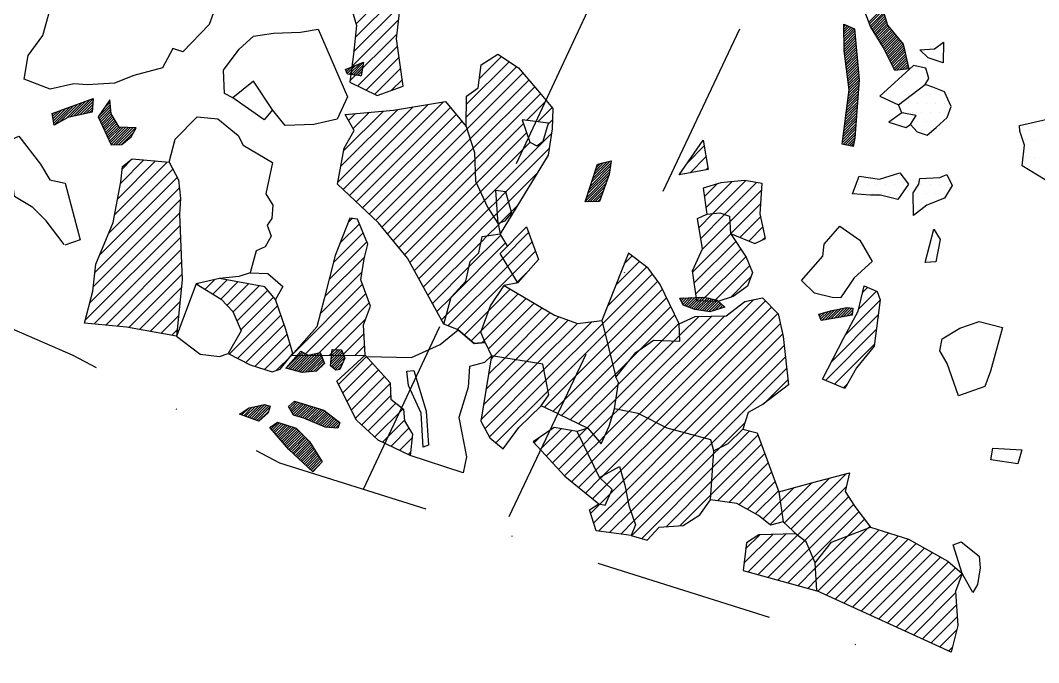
# Model space of a CAD drawing. Header units: metres. Extents: x -902 to -495, y -1464 to -941.
# Drawn here: x -794.2 to -652.5, y -1409.1 to -1319.7 of the extents above; entities that cross this region are included whole.
import ezdxf

# ---------------------------------------------------------------- set-up
doc = ezdxf.new("R2010")
doc.units = ezdxf.units.M
doc.header["$LTSCALE"] = 25
doc.header["$MEASUREMENT"] = 0
doc.linetypes.add('STRICHPUNKTX2', pattern=[2, 1, -0.5, 0, -0.5])
doc.layers.get('0').update_dxf_attribs({"linetype": 'CONTINUOUS'})
for name, color, linetype in [('FEUER', 1, 'CONTINUOUS'), ('GRABUNGSGRENZE', 3, 'STRICHPUNKTX2'), ('KNOCHEN', 2, 'CONTINUOUS'), ('KNOCHENSCHRAFF', 2, 'CONTINUOUS'), ('STEINE', 4, 'CONTINUOUS'), ('STEINESCHRAFF', 4, 'CONTINUOUS')]:
    doc.layers.add(name, color=color, linetype=linetype)

# ---------------------------------------------------------------- blocks, each defined once
blk = doc.blocks.new('*X3')
at = {"color": 0}
for p, q in [((-748.7, -1327.11), (-747.57, -1325.98)), ((-748.47, -1327.23), (-746.97, -1325.74)), ((-748.15, -1327.27), (-746.43, -1325.55)), ((-747.84, -1327.31), (-746.51, -1325.98)), ((-748.92, -1326.63), (-748.77, -1326.47)), ((-748.81, -1326.87), (-748.17, -1326.23)), ((-747.52, -1327.35), (-746.58, -1326.41)), ((-747.21, -1327.39), (-746.66, -1326.84)), ((-746.9, -1327.43), (-746.74, -1327.27)), ((-789.43, -1334.26), (-786.75, -1331.58)), ((-788.63, -1333.8), (-786.2, -1331.38)), ((-787.82, -1333.35), (-785.64, -1331.18)), ((-787.26, -1333.14), (-785.09, -1330.97)), ((-786.81, -1333.05), (-784.53, -1330.77)), ((-786.35, -1332.95), (-784.04, -1330.63)), ((-785.9, -1332.85), (-784.07, -1331.02)), ((-785.45, -1332.75), (-784.1, -1331.4)), ((-783.36, -1333.13), (-781.67, -1331.45)), ((-782.6, -1332.02), (-781.71, -1331.13)), ((-781.84, -1330.91), (-781.75, -1330.81)), ((-789.74, -1332.8), (-789.53, -1332.59)), ((-789.69, -1333.1), (-788.97, -1332.38)), ((-789.64, -1333.41), (-788.42, -1332.18)), ((-789.59, -1333.71), (-787.86, -1331.98)), ((-789.54, -1334.01), (-787.31, -1331.78)), ((-785, -1332.65), (-784.12, -1331.78)), ((-784.55, -1332.55), (-784.15, -1332.16)), ((-783.24, -1333.37), (-781.64, -1331.77)), ((-783.13, -1333.61), (-781.6, -1332.08)), ((-783.02, -1333.86), (-781.57, -1332.4)), ((-782.91, -1334.1), (-781.53, -1332.72)), ((-782.8, -1334.34), (-781.4, -1332.94)), ((-782.68, -1334.58), (-781.27, -1333.16)), ((-782.57, -1334.82), (-781.14, -1333.39)), ((-782.46, -1335.06), (-781.01, -1333.61)), ((-782.35, -1335.3), (-780.88, -1333.84)), ((-782.23, -1335.55), (-780.75, -1334.06)), ((-782.12, -1335.79), (-780.62, -1334.28)), ((-782.01, -1336.03), (-780.49, -1334.51)), ((-781.9, -1336.27), (-780.21, -1334.59)), ((-781.79, -1336.51), (-779.87, -1334.6)), ((-781.67, -1336.75), (-779.53, -1334.61)), ((-781.56, -1336.99), (-779.19, -1334.62)), ((-781.24, -1337.02), (-778.85, -1334.63)), ((-780.88, -1337.02), (-778.51, -1334.65)), ((-780.52, -1337.02), (-778.16, -1334.66)), ((-780.17, -1337.02), (-778.36, -1335.21))]:
    blk.add_line(p, q, dxfattribs=at)
blk = doc.blocks.new('*X4')
at = {"color": 0}
for p, q in [((-750.95, -1367.19), (-749.46, -1365.7)), ((-750.91, -1366.8), (-749.68, -1365.57)), ((-750.87, -1366.41), (-750.03, -1365.56)), ((-750.83, -1366.01), (-750.37, -1365.55)), ((-750.79, -1365.62), (-750.71, -1365.54)), ((-757.21, -1368.15), (-754.95, -1365.89)), ((-756.93, -1368.22), (-754.72, -1366.01)), ((-756.64, -1368.29), (-754.49, -1366.13)), ((-756.36, -1368.36), (-754.26, -1366.26)), ((-756.08, -1368.44), (-753.93, -1366.28)), ((-755.8, -1368.51), (-753.48, -1366.18)), ((-755.52, -1368.58), (-753.02, -1366.08)), ((-755.24, -1368.65), (-752.57, -1365.98)), ((-754.95, -1368.72), (-752.38, -1366.15)), ((-754.57, -1368.69), (-752.29, -1366.41)), ((-754.18, -1368.66), (-752.19, -1366.66)), ((-753.79, -1368.62), (-752.09, -1366.92)), ((-750.99, -1367.59), (-749.36, -1365.96)), ((-750.94, -1367.89), (-749.26, -1366.21)), ((-750.75, -1368.05), (-749.16, -1366.46)), ((-750.56, -1368.21), (-749.06, -1366.71)), ((-753.41, -1368.59), (-752, -1367.18)), ((-753.02, -1368.56), (-751.9, -1367.44)), ((-750.37, -1368.38), (-749.29, -1367.3)), ((-750.01, -1368.38), (-749.57, -1367.93)), ((-756.74, -1373.69), (-755.86, -1372.81)), ((-763.36, -1374.65), (-762.4, -1373.69)), ((-763.1, -1374.75), (-761.92, -1373.56)), ((-762.84, -1374.84), (-761.46, -1373.46)), ((-762.59, -1374.94), (-761.01, -1373.36)), ((-762.33, -1375.04), (-760.55, -1373.26)), ((-762.07, -1375.13), (-760.15, -1373.21)), ((-761.81, -1375.23), (-759.88, -1373.29)), ((-761.56, -1375.33), (-759.6, -1373.37)), ((-761.3, -1375.42), (-759.45, -1373.57)), ((-761.04, -1375.52), (-759.62, -1374.1)), ((-756.61, -1373.92), (-755.59, -1372.89)), ((-756.49, -1374.15), (-755.31, -1372.97)), ((-756.36, -1374.37), (-755.04, -1373.05)), ((-756.24, -1374.6), (-754.77, -1373.14)), ((-756.01, -1374.73), (-754.5, -1373.22)), ((-755.74, -1374.81), (-754.23, -1373.3)), ((-755.47, -1374.9), (-753.96, -1373.38)), ((-755.2, -1374.98), (-753.69, -1373.47)), ((-754.93, -1375.06), (-753.42, -1373.55)), ((-754.66, -1375.15), (-753.14, -1373.63)), ((-754.41, -1375.25), (-752.87, -1373.71)), ((-754.16, -1375.36), (-752.6, -1373.8)), ((-753.91, -1375.46), (-752.33, -1373.88)), ((-753.67, -1375.57), (-752.06, -1373.96)), ((-753.42, -1375.67), (-751.84, -1374.09)), ((-763.61, -1374.55), (-763.45, -1374.39)), ((-753.17, -1375.78), (-751.64, -1374.25)), ((-752.92, -1375.88), (-751.44, -1374.4)), ((-752.67, -1375.99), (-751.24, -1374.55)), ((-752.42, -1376.09), (-751.04, -1374.7)), ((-752.17, -1376.2), (-750.83, -1374.86)), ((-751.93, -1376.3), (-750.63, -1375.01)), ((-751.65, -1376.38), (-750.43, -1375.16)), ((-751.32, -1376.41), (-750.23, -1375.31)), ((-751, -1376.43), (-750.03, -1375.47)), ((-750.67, -1376.46), (-749.83, -1375.62)), ((-759.46, -1376.41), (-759.32, -1376.27)), ((-759.29, -1376.6), (-758.37, -1375.68)), ((-759.13, -1376.79), (-758.11, -1375.76)), ((-758.96, -1376.97), (-757.84, -1375.85)), ((-758.8, -1377.16), (-757.57, -1375.94)), ((-758.63, -1377.35), (-757.31, -1376.02)), ((-758.47, -1377.54), (-757.04, -1376.11)), ((-758.31, -1377.73), (-756.77, -1376.2)), ((-758.14, -1377.92), (-756.5, -1376.28)), ((-757.98, -1378.11), (-756.24, -1376.37)), ((-757.81, -1378.3), (-755.97, -1376.46)), ((-757.65, -1378.49), (-755.74, -1376.58)), ((-757.49, -1378.68), (-755.57, -1376.76)), ((-757.32, -1378.87), (-755.39, -1376.93)), ((-750.34, -1376.48), (-749.84, -1375.98)), ((-757.16, -1379.06), (-755.21, -1377.11)), ((-757, -1379.25), (-755.03, -1377.28)), ((-756.83, -1379.44), (-754.85, -1377.46)), ((-756.65, -1379.61), (-754.67, -1377.64)), ((-756.47, -1379.78), (-754.5, -1377.81)), ((-756.29, -1379.96), (-754.32, -1377.99)), ((-756.11, -1380.13), (-754.14, -1378.16)), ((-755.92, -1380.3), (-753.96, -1378.34)), ((-755.74, -1380.47), (-753.82, -1378.55)), ((-755.56, -1380.64), (-753.68, -1378.77)), ((-755.38, -1380.81), (-753.55, -1378.98)), ((-755.19, -1380.98), (-753.41, -1379.2)), ((-755.01, -1381.15), (-753.28, -1379.42)), ((-754.83, -1381.33), (-753.14, -1379.64)), ((-754.65, -1381.5), (-753.01, -1379.86)), ((-754.46, -1381.67), (-752.87, -1380.08)), ((-754.28, -1381.84), (-752.74, -1380.3)), ((-754.1, -1382.01), (-752.6, -1380.51)), ((-753.92, -1382.18), (-752.47, -1380.73)), ((-753.73, -1382.35), (-752.33, -1380.95)), ((-753.55, -1382.52), (-752.2, -1381.17))]:
    blk.add_line(p, q, dxfattribs=at)
blk = doc.blocks.new('*X5')
at = {"color": 0}
for p, q in [((-781.05, -1346.73), (-773.74, -1339.43)), ((-780.63, -1344.55), (-775.36, -1339.28)), ((-780.22, -1342.37), (-776.98, -1339.13)), ((-779.98, -1340.36), (-778.61, -1338.99)), ((-783.17, -1352.39), (-772.35, -1341.57)), ((-781.88, -1349.34), (-772.97, -1340.43)), ((-783.81, -1354.8), (-772.04, -1343.03)), ((-784.01, -1356.77), (-771.89, -1344.65)), ((-784.51, -1359.03), (-772.01, -1346.53)), ((-785.15, -1361.44), (-771.96, -1348.26)), ((-783.92, -1361.98), (-771.9, -1349.96)), ((-782.31, -1362.14), (-771.84, -1351.67)), ((-780.7, -1362.29), (-771.78, -1353.38)), ((-779.11, -1362.47), (-771.72, -1355.08)), ((-768.48, -1357.15), (-767.14, -1355.81)), ((-777.61, -1362.74), (-771.79, -1356.93)), ((-769.57, -1356.47), (-769.43, -1356.33)), ((-767.39, -1357.83), (-765.41, -1355.85)), ((-766.3, -1358.51), (-763.92, -1356.12)), ((-765.44, -1359.41), (-762.43, -1356.4)), ((-764.61, -1360.35), (-760.94, -1356.68)), ((-764.06, -1361.57), (-759.77, -1357.27)), ((-763.52, -1362.79), (-758.96, -1358.23)), ((-776.12, -1363.01), (-771.98, -1358.88)), ((-765.13, -1366.17), (-758.38, -1359.42)), ((-774.62, -1363.29), (-772.17, -1360.84)), ((-763.96, -1366.77), (-757.93, -1360.74)), ((-773.12, -1363.56), (-772.36, -1362.79)), ((-762.79, -1367.36), (-757.49, -1362.06)), ((-761.53, -1367.88), (-757.06, -1363.4)), ((-760.2, -1368.31), (-756.66, -1364.77)), ((-758.6, -1368.48), (-756.47, -1366.35))]:
    blk.add_line(p, q, dxfattribs=at)
blk = doc.blocks.new('*X6')
at = {"color": 0}
for p, q in [((-749.91, -1370.4), (-746.02, -1366.51)), ((-749.32, -1371.57), (-745.19, -1367.44)), ((-748.72, -1372.75), (-744.35, -1368.37)), ((-748.13, -1373.92), (-743.52, -1369.31)), ((-747.54, -1375.09), (-742.71, -1370.27)), ((-746.69, -1376.02), (-742.66, -1371.98)), ((-745.77, -1376.86), (-741.92, -1373.01)), ((-744.85, -1377.71), (-740.93, -1373.79)), ((-743.79, -1378.42), (-740.75, -1375.38)), ((-742.6, -1379), (-740.11, -1376.51)), ((-741.41, -1379.58), (-739.66, -1377.83)), ((-740.22, -1380.15), (-739.89, -1379.82))]:
    blk.add_line(p, q, dxfattribs=at)
blk = doc.blocks.new('*X14')
at = {"color": 0}
for p, q in [((-676.12, -1319.94), (-674.22, -1318.04)), ((-676.02, -1320.2), (-674.14, -1318.31)), ((-675.92, -1320.45), (-674.06, -1318.59)), ((-675.8, -1320.68), (-673.98, -1318.86)), ((-679.62, -1320.26), (-679.6, -1320.24)), ((-679.62, -1320.61), (-679.35, -1320.35)), ((-675.67, -1320.91), (-673.9, -1319.14)), ((-675.54, -1321.13), (-673.82, -1319.41)), ((-675.41, -1321.35), (-673.74, -1319.68)), ((-675.27, -1321.57), (-673.66, -1319.96)), ((-675.14, -1321.79), (-673.58, -1320.23)), ((-679.61, -1320.96), (-679.11, -1320.46)), ((-679.61, -1321.31), (-678.87, -1320.57)), ((-679.6, -1321.65), (-678.62, -1320.68)), ((-679.6, -1322), (-678.38, -1320.79)), ((-679.59, -1322.35), (-678.14, -1320.9)), ((-679.59, -1322.7), (-678.11, -1321.22)), ((-679.58, -1323.05), (-678.08, -1321.55)), ((-675.01, -1322.01), (-673.47, -1320.47)), ((-674.88, -1322.24), (-673.31, -1320.66)), ((-674.75, -1322.46), (-673.14, -1320.85)), ((-674.62, -1322.68), (-672.98, -1321.05)), ((-674.48, -1322.9), (-672.82, -1321.24)), ((-674.35, -1323.12), (-672.66, -1321.43)), ((-674.22, -1323.34), (-672.5, -1321.62)), ((-674.09, -1323.57), (-672.34, -1321.81)), ((-679.58, -1323.4), (-678.05, -1321.87)), ((-679.58, -1323.75), (-678.02, -1322.19)), ((-679.56, -1324.08), (-677.99, -1322.52)), ((-679.52, -1324.4), (-677.96, -1322.84)), ((-679.47, -1324.71), (-677.93, -1323.16)), ((-673.98, -1323.81), (-672.18, -1322.01)), ((-673.86, -1324.04), (-672.01, -1322.2)), ((-673.74, -1324.28), (-671.85, -1322.39)), ((-673.62, -1324.51), (-671.69, -1322.58)), ((-673.5, -1324.75), (-671.53, -1322.77)), ((-673.38, -1324.98), (-671.37, -1322.97)), ((-679.43, -1325.02), (-677.9, -1323.49)), ((-679.39, -1325.33), (-677.87, -1323.81)), ((-679.35, -1325.65), (-677.84, -1324.13)), ((-679.31, -1325.96), (-677.81, -1324.46)), ((-673.26, -1325.21), (-671.29, -1323.24)), ((-673.14, -1325.45), (-671.23, -1323.53)), ((-673.02, -1325.68), (-671.16, -1323.82)), ((-672.91, -1325.92), (-671.1, -1324.11)), ((-672.79, -1326.15), (-671.03, -1324.4)), ((-679.27, -1326.27), (-677.78, -1324.78)), ((-679.23, -1326.59), (-677.75, -1325.11)), ((-679.19, -1326.9), (-677.72, -1325.43)), ((-679.15, -1327.21), (-677.69, -1325.75)), ((-672.67, -1326.39), (-670.97, -1324.69)), ((-672.55, -1326.62), (-670.91, -1324.98)), ((-672.22, -1326.64), (-670.84, -1325.27)), ((-671.82, -1326.6), (-670.78, -1325.56)), ((-671.43, -1326.56), (-670.72, -1325.85)), ((-679.11, -1327.52), (-677.66, -1326.08)), ((-679.07, -1327.84), (-677.63, -1326.4)), ((-679.02, -1328.15), (-677.6, -1326.72)), ((-678.98, -1328.46), (-677.57, -1327.05)), ((-678.94, -1328.77), (-677.54, -1327.37)), ((-671.03, -1326.52), (-670.65, -1326.14)), ((-670.64, -1326.48), (-670.59, -1326.43)), ((-678.97, -1330.22), (-677.54, -1328.79)), ((-678.92, -1329.81), (-677.51, -1328.4)), ((-678.9, -1329.09), (-677.51, -1327.69)), ((-678.87, -1329.4), (-677.48, -1328.02)), ((-679.18, -1331.84), (-677.66, -1330.32)), ((-679.13, -1331.44), (-677.63, -1329.94)), ((-679.08, -1331.03), (-677.6, -1329.55)), ((-679.02, -1330.62), (-677.57, -1329.17)), ((-679.34, -1333.06), (-677.75, -1331.47)), ((-679.29, -1332.65), (-677.72, -1331.08)), ((-679.23, -1332.25), (-677.69, -1330.7)), ((-679.55, -1334.68), (-677.86, -1333)), ((-679.5, -1334.28), (-677.83, -1332.62)), ((-679.44, -1333.87), (-677.81, -1332.23)), ((-679.39, -1333.47), (-677.78, -1331.85)), ((-679.76, -1336.31), (-677.98, -1334.53)), ((-679.71, -1335.9), (-677.95, -1334.15)), ((-679.66, -1335.5), (-677.92, -1333.76)), ((-679.6, -1335.09), (-677.89, -1333.38)), ((-679.81, -1336.72), (-678.01, -1334.91)), ((-679.71, -1336.97), (-678.04, -1335.3)), ((-679.42, -1337.03), (-678.07, -1335.68)), ((-679.12, -1337.09), (-678.1, -1336.06)), ((-678.83, -1337.15), (-678.17, -1336.49)), ((-678.54, -1337.21), (-678.25, -1336.92)), ((-714.87, -1342.78), (-712.1, -1340.01)), ((-714.71, -1342.26), (-712.04, -1339.6)), ((-714.54, -1341.74), (-712.07, -1339.28)), ((-714.37, -1341.22), (-712.54, -1339.39)), ((-714.2, -1340.7), (-713.01, -1339.5)), ((-714.04, -1340.18), (-713.47, -1339.62)), ((-715.38, -1344.35), (-712.29, -1341.26)), ((-715.21, -1343.83), (-712.21, -1340.83)), ((-715.04, -1343.31), (-712.15, -1340.42)), ((-715.54, -1344.87), (-712.49, -1341.81)), ((-715.29, -1344.97), (-712.68, -1342.36)), ((-714.93, -1344.96), (-712.87, -1342.9)), ((-714.57, -1344.96), (-713.06, -1343.45)), ((-714.21, -1344.95), (-713.26, -1344)), ((-713.84, -1344.94), (-713.45, -1344.54)), ((-702.34, -1358.53), (-702.18, -1358.38)), ((-702.22, -1358.77), (-701.81, -1358.36)), ((-702.11, -1359.01), (-701.44, -1358.34)), ((-702, -1359.25), (-701.07, -1358.33)), ((-701.8, -1359.41), (-700.7, -1358.31)), ((-701.55, -1359.51), (-700.33, -1358.3)), ((-701.29, -1359.61), (-699.96, -1358.28)), ((-701.04, -1359.71), (-699.59, -1358.26)), ((-700.79, -1359.81), (-699.22, -1358.25)), ((-700.53, -1359.91), (-698.88, -1358.26)), ((-700.26, -1359.99), (-698.6, -1358.33)), ((-699.95, -1360.03), (-698.31, -1358.39)), ((-699.64, -1360.08), (-698.02, -1358.46)), ((-699.33, -1360.12), (-697.74, -1358.53)), ((-699.02, -1360.17), (-697.45, -1358.6)), ((-698.72, -1360.22), (-697.19, -1358.69)), ((-698.41, -1360.26), (-697.01, -1358.86)), ((-697.99, -1360.19), (-696.82, -1359.03)), ((-697.47, -1360.03), (-696.64, -1359.2)), ((-696.95, -1359.87), (-696.45, -1359.36)), ((-696.44, -1359.7), (-696.27, -1359.53)), ((-682.26, -1361.43), (-680.85, -1360.02)), ((-681.83, -1361.36), (-680.4, -1359.93)), ((-681.4, -1361.28), (-679.96, -1359.84)), ((-680.97, -1361.21), (-679.52, -1359.75)), ((-680.54, -1361.13), (-679.11, -1359.7)), ((-680.11, -1361.06), (-678.8, -1359.74)), ((-679.68, -1360.98), (-678.48, -1359.78)), ((-679.26, -1360.91), (-678.4, -1360.05)), ((-683.03, -1360.79), (-682.75, -1360.51)), ((-682.94, -1361.05), (-682.26, -1360.37)), ((-682.85, -1361.32), (-681.76, -1360.23)), ((-682.69, -1361.51), (-681.29, -1360.11)), ((-678.83, -1360.83), (-678.42, -1360.42))]:
    blk.add_line(p, q, dxfattribs=at)
blk = doc.blocks.new('*X16')
at = {"color": 0}
for p, q in [((-741.11, -1308.57), (-741.09, -1308.54)), ((-741.98, -1311.2), (-740.1, -1309.32)), ((-741.77, -1312.76), (-739.1, -1310.09)), ((-741.99, -1314.75), (-738.77, -1311.53)), ((-734.31, -1314.14), (-731.69, -1311.51)), ((-734.02, -1315.62), (-729.92, -1311.52)), ((-733.69, -1311.75), (-732.95, -1311.01)), ((-733.13, -1316.49), (-728.15, -1311.51)), ((-748.25, -1317.47), (-744, -1313.22)), ((-741.84, -1316.37), (-738.52, -1313.04)), ((-748.65, -1316.1), (-746.52, -1313.97)), ((-747.85, -1318.84), (-742.95, -1313.93)), ((-741.57, -1317.86), (-738.26, -1314.55)), ((-732.23, -1317.36), (-728.54, -1313.67)), ((-747.46, -1320.21), (-742.22, -1314.98)), ((-739.95, -1318.01), (-738.07, -1316.13)), ((-747.58, -1322.11), (-741.84, -1316.37)), ((-747.81, -1324.1), (-741.57, -1317.86)), ((-738.64, -1318.47), (-738.07, -1317.9)), ((-748.06, -1326.12), (-741.54, -1319.6)), ((-748.33, -1328.15), (-741.76, -1321.59)), ((-747.24, -1328.83), (-741.69, -1323.28)), ((-746.05, -1329.41), (-741.47, -1324.83)), ((-732.14, -1331.41), (-726.19, -1325.47)), ((-730.32, -1327.82), (-727.25, -1324.75)), ((-744.86, -1329.99), (-741.25, -1326.38)), ((-732.15, -1333.19), (-725.14, -1326.18)), ((-732.04, -1334.85), (-724.26, -1327.07)), ((-742.58, -1329.48), (-741.03, -1327.93)), ((-731.61, -1336.18), (-723.44, -1328.02)), ((-731.17, -1337.52), (-722.62, -1328.97)), ((-730.96, -1339.07), (-721.8, -1329.92)), ((-749.28, -1343.25), (-737.43, -1331.4)), ((-748.37, -1344.11), (-735.32, -1331.06)), ((-723.78, -1333.66), (-721, -1330.88)), ((-749.98, -1342.18), (-739.55, -1331.75)), ((-749.59, -1340.03), (-741.67, -1332.1)), ((-749.2, -1337.87), (-743.66, -1332.33)), ((-748.52, -1333.65), (-747.56, -1332.69)), ((-747.86, -1334.76), (-745.61, -1332.51)), ((-747.46, -1344.97), (-734.34, -1331.84)), ((-746.56, -1345.83), (-733.54, -1332.81)), ((-722.2, -1333.85), (-720.2, -1331.85)), ((-745.65, -1346.69), (-732.74, -1333.78)), ((-730.91, -1340.79), (-724.2, -1334.08)), ((-720.73, -1334.14), (-720.14, -1333.56)), ((-744.74, -1347.55), (-732.04, -1334.85)), ((-730.74, -1342.39), (-723.74, -1335.39)), ((-729.62, -1344.8), (-720.28, -1335.47)), ((-743.9, -1348.48), (-731.61, -1336.18)), ((-730.18, -1343.6), (-723.28, -1336.7)), ((-743.11, -1349.45), (-731.17, -1337.52)), ((-726.67, -1343.62), (-720.6, -1337.55)), ((-742.31, -1350.42), (-730.96, -1339.07)), ((-741.52, -1351.4), (-730.91, -1340.79)), ((-726.29, -1345), (-722.28, -1341)), ((-740.72, -1352.37), (-730.74, -1342.39)), ((-740.01, -1353.42), (-730.18, -1343.6)), ((-727.91, -1344.86), (-726.67, -1343.62)), ((-739.38, -1354.56), (-729.62, -1344.8)), ((-729.02, -1345.97), (-727.91, -1344.86)), ((-727.8, -1346.52), (-726.29, -1345)), ((-725.91, -1346.39), (-725.05, -1345.54)), ((-748.58, -1347.86), (-748.03, -1347.3)), ((-738.75, -1355.7), (-729.02, -1345.97)), ((-738.12, -1356.84), (-728.33, -1347.05)), ((-728.33, -1347.05), (-727.8, -1346.52)), ((-727.42, -1347.91), (-725.91, -1346.39)), ((-749.71, -1350.75), (-747.01, -1348.05)), ((-729.22, -1349.71), (-727.67, -1348.16)), ((-727.67, -1348.16), (-727.42, -1347.91)), ((-750.62, -1353.43), (-746.49, -1349.3)), ((-731.77, -1354.03), (-727.35, -1349.6)), ((-730.09, -1350.58), (-729.22, -1349.71)), ((-727.03, -1352.82), (-723.47, -1349.26)), ((-751.21, -1355.79), (-745.97, -1350.55)), ((-737.49, -1357.98), (-730.09, -1350.58)), ((-734.26, -1358.29), (-726.67, -1350.69)), ((-726.37, -1353.93), (-722.99, -1350.55)), ((-751.81, -1358.15), (-746.27, -1352.62)), ((-734.91, -1360.7), (-727.03, -1352.82)), ((-725.71, -1355.04), (-722.51, -1351.84)), ((-736.86, -1359.12), (-731.77, -1354.03)), ((-734.69, -1362.24), (-726.37, -1353.93)), ((-752.46, -1360.58), (-746.63, -1354.74)), ((-733.43, -1362.76), (-725.71, -1355.04)), ((-725.05, -1356.14), (-723.36, -1354.46)), ((-756.47, -1366.35), (-746.57, -1356.45)), ((-725.23, -1356.32), (-725.05, -1356.14)), ((-754.7, -1366.34), (-746.1, -1357.74)), ((-736.23, -1360.25), (-734.26, -1358.29)), ((-752.92, -1366.34), (-745.63, -1359.04)), ((-751.15, -1366.33), (-746.15, -1361.33)), ((-735.6, -1361.39), (-734.91, -1360.7)), ((-732.43, -1363.52), (-729.04, -1360.13)), ((-731.47, -1364.33), (-730.02, -1362.88)), ((-749.38, -1366.33), (-746.36, -1363.31)), ((-729.97, -1364.59), (-729.62, -1364.25)), ((-747.6, -1366.32), (-746.27, -1364.99))]:
    blk.add_line(p, q, dxfattribs=at)
blk = doc.blocks.new('*X17')
at = {"color": 0}
for p, q in [((-699, -1344.24), (-697.27, -1342.5)), ((-698.8, -1345.8), (-695.19, -1342.19)), ((-697.83, -1346.6), (-693.28, -1342.05)), ((-696.2, -1346.74), (-691.76, -1342.3)), ((-695.47, -1347.78), (-691.01, -1343.32)), ((-695.32, -1349.39), (-691.14, -1345.22)), ((-699.76, -1348.53), (-697.83, -1346.6)), ((-699.52, -1350.06), (-696.2, -1346.74)), ((-694.07, -1349.92), (-691.17, -1347.01)), ((-699.35, -1351.65), (-695.47, -1347.78)), ((-692.83, -1350.44), (-690.86, -1348.47)), ((-700.64, -1354.71), (-695.34, -1349.41)), ((-690.86, -1350.24), (-690.55, -1349.93)), ((-700.41, -1356.25), (-694.64, -1350.49)), ((-700.18, -1357.79), (-693.95, -1351.56)), ((-710.2, -1353.67), (-709.05, -1352.51)), ((-699.41, -1358.78), (-693.25, -1352.63)), ((-712.5, -1359.5), (-707.03, -1354.04)), ((-711.35, -1356.59), (-708.04, -1353.28)), ((-697.7, -1358.84), (-692.71, -1353.86)), ((-713.18, -1361.95), (-706.23, -1355)), ((-695.35, -1358.26), (-692.53, -1355.44)), ((-729.04, -1360.13), (-726.03, -1357.12)), ((-712.82, -1363.36), (-705.48, -1356.02)), ((-712.47, -1364.78), (-704.83, -1357.14)), ((-730.02, -1362.88), (-724.92, -1357.78)), ((-729.62, -1364.25), (-723.8, -1358.43)), ((-712.12, -1366.2), (-704.26, -1358.33)), ((-708.06, -1374.51), (-692.15, -1358.59)), ((-729.07, -1365.46), (-722.69, -1359.09)), ((-728.32, -1366.48), (-721.58, -1359.74)), ((-711.77, -1367.61), (-703.69, -1359.53)), ((-706.89, -1375.1), (-690.52, -1358.74)), ((-705.71, -1375.69), (-689.66, -1359.64)), ((-726.79, -1366.73), (-720.46, -1360.4)), ((-725.27, -1366.97), (-719.27, -1360.97)), ((-723.75, -1367.22), (-717.97, -1361.44)), ((-710.98, -1373.89), (-697.98, -1360.9)), ((-709.5, -1374.18), (-696.17, -1360.85)), ((-707.95, -1365.55), (-703.12, -1360.73)), ((-704.53, -1376.29), (-688.79, -1360.54)), ((-702.45, -1363.6), (-699.8, -1360.94)), ((-722.23, -1367.46), (-716.67, -1361.91)), ((-721.34, -1368.34), (-714.67, -1361.67)), ((-721.05, -1369.82), (-713.18, -1361.95)), ((-704.9, -1364.28), (-702.55, -1361.93)), ((-703.21, -1376.73), (-688.45, -1361.96)), ((-720.76, -1371.3), (-712.82, -1363.36)), ((-711.01, -1370.39), (-704.9, -1364.28)), ((-703.2, -1364.35), (-702.45, -1363.6)), ((-701.82, -1377.11), (-688.12, -1363.4)), ((-721.3, -1373.6), (-712.47, -1364.78)), ((-711.33, -1372.47), (-703.2, -1364.35)), ((-709.29, -1366.9), (-707.95, -1365.55)), ((-700.44, -1377.49), (-687.91, -1364.96)), ((-729.4, -1371.1), (-725.27, -1366.97)), ((-729.04, -1368.98), (-726.79, -1366.73)), ((-728.69, -1366.86), (-728.32, -1366.48)), ((-720.1, -1374.17), (-712.12, -1366.2)), ((-711.42, -1369.03), (-709.29, -1366.9)), ((-699.05, -1377.87), (-687.74, -1366.56)), ((-730.1, -1375.34), (-722.23, -1367.46)), ((-729.75, -1373.22), (-723.75, -1367.22)), ((-729.56, -1376.56), (-721.34, -1368.34)), ((-718.9, -1374.74), (-711.77, -1367.61)), ((-697.98, -1378.57), (-687.56, -1368.15)), ((-728.93, -1377.7), (-721.05, -1369.82)), ((-717.7, -1375.31), (-711.42, -1369.03)), ((-690.78, -1373.14), (-687.39, -1369.75)), ((-728.01, -1378.55), (-720.76, -1371.3)), ((-716.51, -1375.89), (-711.01, -1370.39)), ((-715.31, -1376.46), (-711.33, -1372.47)), ((-714.47, -1377.38), (-711.82, -1374.73)), ((-721.85, -1379.46), (-718.96, -1376.57)), ((-721.01, -1380.38), (-717.45, -1376.83)), ((-697.86, -1381.99), (-692.75, -1376.88)), ((-696.91, -1379.27), (-693.38, -1375.73)), ((-722.7, -1378.54), (-721.95, -1377.79)), ((-720.16, -1381.3), (-716.42, -1377.56)), ((-713.65, -1378.33), (-712.84, -1377.52)), ((-698, -1383.89), (-691.57, -1377.46)), ((-727.04, -1379.35), (-726.84, -1379.14)), ((-719.31, -1382.23), (-715.84, -1378.75)), ((-698.14, -1385.8), (-691.09, -1378.75)), ((-697.72, -1380.08), (-696.91, -1379.27)), ((-718.47, -1383.15), (-715.26, -1379.94)), ((-717.5, -1383.94), (-714.68, -1381.13)), ((-697.17, -1386.6), (-690.61, -1380.04)), ((-716.52, -1384.74), (-714.1, -1382.32)), ((-712.59, -1384.34), (-710.67, -1382.42)), ((-695.63, -1386.83), (-690.14, -1381.33)), ((-694.2, -1387.17), (-689.66, -1382.62)), ((-715.55, -1385.53), (-713.49, -1383.47)), ((-713.49, -1383.47), (-713.13, -1383.12)), ((-712.11, -1385.63), (-710.26, -1383.78)), ((-693.07, -1387.8), (-689.18, -1383.92)), ((-714.57, -1386.32), (-712.59, -1384.34)), ((-714.42, -1389.71), (-709.91, -1385.2)), ((-691.93, -1388.43), (-688.71, -1385.21)), ((-713.76, -1390.81), (-709.62, -1386.67)), ((-713.55, -1387.07), (-712.11, -1385.63)), ((-690.89, -1389.15), (-688.45, -1386.72)), ((-714.85, -1388.37), (-713.55, -1387.07)), ((-712.2, -1391.02), (-709.22, -1388.05)), ((-689.89, -1389.93), (-688.22, -1388.26)), ((-710.63, -1391.23), (-708.77, -1389.36)), ((-692.94, -1396.51), (-687.67, -1391.24)), ((-683.45, -1397.63), (-676.21, -1390.39)), ((-683.26, -1399.21), (-674.7, -1390.65)), ((-682.05, -1399.76), (-673.36, -1391.07)), ((-693.5, -1395.31), (-689.48, -1391.28)), ((-693.27, -1393.31), (-691.28, -1391.32)), ((-691.56, -1396.9), (-686.07, -1391.41)), ((-690.17, -1397.28), (-685.07, -1392.17)), ((-683.54, -1395.95), (-679.07, -1391.48)), ((-680.83, -1400.31), (-672.02, -1391.5)), ((-679.62, -1400.87), (-670.68, -1391.93)), ((-678.41, -1401.42), (-669.53, -1392.55)), ((-688.79, -1397.66), (-684.43, -1393.31)), ((-677.19, -1401.98), (-668.4, -1393.19)), ((-675.98, -1402.53), (-667.27, -1393.82)), ((-687.4, -1398.04), (-683.89, -1394.53)), ((-674.77, -1403.09), (-666.14, -1394.46)), ((-673.56, -1403.64), (-665.03, -1395.11)), ((-686.02, -1398.43), (-683.54, -1395.95)), ((-672.34, -1404.2), (-664.07, -1395.92)), ((-671.13, -1404.75), (-663.17, -1396.79)), ((-684.63, -1398.81), (-683.45, -1397.63)), ((-669.92, -1405.31), (-664.05, -1399.44)), ((-668.7, -1405.86), (-663.94, -1401.1)), ((-667.49, -1406.42), (-663.84, -1402.77)), ((-666.28, -1406.97), (-663.92, -1404.62)), ((-665.06, -1407.53), (-664.5, -1406.97))]:
    blk.add_line(p, q, dxfattribs=at)
blk = doc.blocks.new('*X18')
at = {"color": 0}
for p, q in [((-701.32, -1339.48), (-699.04, -1337.2)), ((-701.01, -1340.94), (-698.79, -1338.72)), ((-698.82, -1340.52), (-698.54, -1340.24)), ((-677, -1357.59), (-676.3, -1356.89)), ((-677.53, -1359.89), (-675.07, -1357.43)), ((-679.44, -1363.56), (-674.55, -1358.68)), ((-681.3, -1367.2), (-674.82, -1360.71)), ((-682.18, -1369.84), (-675.09, -1362.75)), ((-680.92, -1370.35), (-675.35, -1364.78)), ((-679.67, -1370.87), (-679.07, -1370.27)), ((-712.84, -1377.52), (-709.5, -1374.18)), ((-711.82, -1374.73), (-710.98, -1373.89)), ((-714.68, -1381.13), (-708.06, -1374.51)), ((-714.1, -1382.32), (-706.89, -1375.1)), ((-716.42, -1377.56), (-715.4, -1376.54)), ((-713.13, -1383.12), (-705.71, -1375.69)), ((-710.67, -1382.42), (-704.53, -1376.29)), ((-710.26, -1383.78), (-703.21, -1376.73)), ((-715.84, -1378.75), (-714.47, -1377.38)), ((-715.26, -1379.94), (-713.65, -1378.33)), ((-709.91, -1385.2), (-701.82, -1377.11)), ((-709.62, -1386.67), (-700.44, -1377.49)), ((-709.22, -1388.05), (-699.05, -1377.87)), ((-708.77, -1389.36), (-697.98, -1378.57)), ((-709.09, -1391.45), (-697.72, -1380.08)), ((-707.73, -1391.85), (-697.86, -1381.99)), ((-704.32, -1390.21), (-698, -1383.89)), ((-688.22, -1388.26), (-684.07, -1384.11)), ((-687.88, -1389.68), (-681.67, -1383.48)), ((-686.97, -1390.55), (-679.28, -1382.85)), ((-688.45, -1386.72), (-686.5, -1384.77)), ((-686.07, -1391.41), (-679.25, -1384.59)), ((-702.4, -1390.06), (-698.14, -1385.8)), ((-685.07, -1392.17), (-678.96, -1386.06)), ((-684.43, -1393.31), (-678.27, -1387.14)), ((-683.89, -1394.53), (-677.52, -1388.16)), ((-679.07, -1391.48), (-676.75, -1389.16)), ((-676.21, -1390.39), (-675.98, -1390.16))]:
    blk.add_line(p, q, dxfattribs=at)
blk = doc.blocks.new('*X22')
at = {"color": 0}
for p, q in [((-668.125, -1328.75), (-668.125, -1328.75)), ((-670, -1330), (-670, -1330)), ((-668.75, -1330), (-668.75, -1330)), ((-667.5, -1330), (-667.5, -1330)), ((-666.25, -1330), (-666.25, -1330)), ((-670.625, -1331.25), (-670.625, -1331.25)), ((-669.375, -1331.25), (-669.375, -1331.25)), ((-668.125, -1331.25), (-668.125, -1331.25)), ((-666.875, -1331.25), (-666.875, -1331.25)), ((-665.625, -1331.25), (-665.625, -1331.25)), ((-671.25, -1332.5), (-671.25, -1332.5)), ((-670, -1332.5), (-670, -1332.5)), ((-668.75, -1332.5), (-668.75, -1332.5)), ((-667.5, -1332.5), (-667.5, -1332.5)), ((-666.25, -1332.5), (-666.25, -1332.5)), ((-665, -1332.5), (-665, -1332.5)), ((-669.375, -1333.75), (-669.375, -1333.75)), ((-668.125, -1333.75), (-668.125, -1333.75)), ((-666.875, -1333.75), (-666.875, -1333.75)), ((-668.75, -1335), (-668.75, -1335)), ((-667.5, -1335), (-667.5, -1335)), ((-655, -1335), (-655, -1335)), ((-653.75, -1335), (-653.75, -1335)), ((-654.375, -1336.25), (-654.375, -1336.25)), ((-653.125, -1336.25), (-653.125, -1336.25)), ((-654.375, -1338.75), (-654.375, -1338.75)), ((-653.75, -1337.5), (-653.75, -1337.5)), ((-653.125, -1338.75), (-653.125, -1338.75)), ((-653.75, -1340), (-653.75, -1340)), ((-671.875, -1341.25), (-671.875, -1341.25)), ((-677.5, -1342.5), (-677.5, -1342.5)), ((-676.25, -1342.5), (-676.25, -1342.5)), ((-675, -1342.5), (-675, -1342.5)), ((-673.75, -1342.5), (-673.75, -1342.5)), ((-672.5, -1342.5), (-672.5, -1342.5)), ((-671.25, -1342.5), (-671.25, -1342.5)), ((-668.75, -1342.5), (-668.75, -1342.5)), ((-667.5, -1342.5), (-667.5, -1342.5)), ((-666.25, -1342.5), (-666.25, -1342.5)), ((-665, -1342.5), (-665, -1342.5)), ((-678.125, -1343.75), (-678.125, -1343.75)), ((-676.875, -1343.75), (-676.875, -1343.75)), ((-675.625, -1343.75), (-675.625, -1343.75)), ((-674.375, -1343.75), (-674.375, -1343.75)), ((-673.125, -1343.75), (-673.125, -1343.75)), ((-671.875, -1343.75), (-671.875, -1343.75)), ((-669.375, -1343.75), (-669.375, -1343.75)), ((-668.125, -1343.75), (-668.125, -1343.75)), ((-666.875, -1343.75), (-666.875, -1343.75)), ((-665.625, -1343.75), (-665.625, -1343.75)), ((-668.75, -1345), (-668.75, -1345)), ((-667.5, -1345), (-667.5, -1345)), ((-669.375, -1346.25), (-669.375, -1346.25))]:
    blk.add_line(p, q, dxfattribs=at)

msp = doc.modelspace()

# ---------------------------------------------------------------- linework, layer by layer
at = {"layer": 'GRABUNGSGRENZE'}
for points in [[(-746.44, -1384.99), (-606.62, -1086.77)], [(-587.13, -1094.42), (-727.25, -1391.05)]]:
    msp.add_lwpolyline(points, dxfattribs=at)
at = {"layer": 'GRABUNGSGRENZE', "flags": 128}
msp.add_lwpolyline([(-902.39, -1336.27), (-852.45, -1353.75), (-829.81, -1364.14), (-817.87, -1363.94), (-804.96, -1363.28), (-795.11, -1362.74), (-786.9, -1366.34), (-758.12, -1381.3), (-497.05, -1463.77)], dxfattribs=at)
at = {"layer": 'KNOCHEN'}
for points in [[(-672.52, -1326.68), (-674.15, -1323.45), (-675.89, -1320.54), (-676.91, -1317.88), (-674.35, -1317.58), (-673.54, -1320.39), (-671.34, -1323), (-670.58, -1326.47), (-672.52, -1326.68)], [(-679.84, -1336.94), (-678.86, -1329.38), (-679.57, -1323.96), (-679.62, -1320.23), (-678.14, -1320.89), (-677.48, -1328), (-678.1, -1336.13), (-678.31, -1337.25), (-679.84, -1336.94)], [(-748.96, -1326.55), (-746.43, -1325.51), (-746.77, -1327.45), (-748.65, -1327.21), (-748.96, -1326.55)], [(-789.5, -1334.3), (-789.76, -1332.67), (-784.04, -1330.59), (-784.18, -1332.47), (-787.57, -1333.21), (-789.5, -1334.3)], [(-783.36, -1333.13), (-781.55, -1337.03), (-780.07, -1337.01), (-778.76, -1335.94), (-778.06, -1334.66), (-778.06, -1334.66), (-780.45, -1334.58), (-781.53, -1332.71), (-781.75, -1330.78), (-783.36, -1333.13)], [(-715.58, -1344.98), (-713.89, -1339.72), (-712, -1339.26), (-712.25, -1341.15), (-713.59, -1344.93), (-715.58, -1344.98)], [(-702.41, -1358.39), (-698.98, -1358.24), (-697.24, -1358.65), (-696.17, -1359.62), (-698.27, -1360.28), (-700.36, -1359.97), (-701.95, -1359.36), (-702.41, -1358.39)], [(-683.09, -1360.6), (-681.45, -1360.15), (-679.2, -1359.69), (-678.38, -1359.79), (-678.44, -1360.76), (-682.78, -1361.52), (-683.09, -1360.6)], [(-751.02, -1367.83), (-750.78, -1365.54), (-749.51, -1365.58), (-749.04, -1366.74), (-749.74, -1368.33), (-750.3, -1368.43), (-751.02, -1367.83)], [(-757.26, -1368.13), (-755.15, -1365.78), (-754.13, -1366.33), (-752.45, -1365.96), (-751.88, -1367.48), (-752.99, -1368.55), (-754.97, -1368.72), (-757.26, -1368.13)], [(-738.16, -1379.15), (-738.41, -1374.4), (-740.19, -1370.56), (-740.39, -1368.57), (-739.42, -1368.47), (-737.74, -1374.14), (-737.39, -1378.84), (-738.16, -1379.15)], [(-749.73, -1375.69), (-750.03, -1376.51), (-751.76, -1376.37), (-754.72, -1375.12), (-756.19, -1374.68), (-756.86, -1373.46), (-756.06, -1372.75), (-751.98, -1373.98), (-749.73, -1375.69)], [(-763.67, -1374.53), (-762.35, -1373.66), (-760.22, -1373.19), (-759.41, -1373.43), (-759.7, -1374.35), (-761.01, -1375.53), (-763.67, -1374.53)], [(-759.48, -1376.38), (-758.42, -1375.66), (-755.82, -1376.5), (-753.93, -1378.37), (-752.18, -1381.2), (-753.49, -1382.58), (-756.82, -1379.46), (-758.82, -1377.14), (-759.48, -1376.38)]]:
    msp.add_lwpolyline(points, dxfattribs=at)
at = {"layer": 'STEINE'}
for points in [[(-793.66, -1327.88), (-793.08, -1324.62), (-791.07, -1321.81), (-790.03, -1318.14), (-787.11, -1315.68), (-785.55, -1313.43), (-785.02, -1309.06), (-782.35, -1307.05), (-779.58, -1309.93), (-775.75, -1311.88), (-773.49, -1314.91), (-770.08, -1316.25), (-766.77, -1317.09), (-767.91, -1320.3), (-771.59, -1324.09), (-772.97, -1323.64), (-774.42, -1326.3), (-778.37, -1327.4), (-781.06, -1328.43), (-784.82, -1328.67), (-786.75, -1328.53), (-790.04, -1329.27), (-793.66, -1327.88)], [(-748.34, -1328.29), (-744.52, -1330.17), (-740.9, -1328.88), (-741.83, -1322.26), (-741.43, -1318.63), (-742.05, -1315.22), (-743.54, -1313.08), (-746.65, -1314.01), (-748.65, -1316.1), (-747.39, -1320.43), (-747.84, -1324.41), (-748.34, -1328.29)], [(-764.63, -1330.49), (-765.8, -1329.89), (-765.93, -1326.64), (-763.72, -1323.72), (-761.75, -1321.93), (-758.96, -1321.5), (-755.2, -1321.37), (-752.76, -1320.94), (-748.67, -1330.36), (-750.12, -1333.47), (-753.37, -1334.21), (-757.33, -1334.34), (-759.08, -1332.17), (-761.75, -1328.18), (-764.63, -1330.49)], [(-665.8, -1325.64), (-667.89, -1324.93), (-669.02, -1323.81), (-666.98, -1323.65), (-665.76, -1322.73), (-665.8, -1325.64)], [(-732.17, -1334.47), (-732.13, -1330.24), (-730.5, -1329.11), (-730.05, -1325.9), (-727.75, -1324.41), (-724.89, -1326.34), (-721.72, -1330.01), (-720.09, -1331.99), (-720.18, -1334.8), (-720.74, -1338.47), (-727.44, -1349.45)], [(-672.01, -1331.47), (-668.29, -1328.65), (-667.78, -1327.79), (-668.2, -1326.36), (-669.93, -1326.01), (-674.61, -1330.25), (-672.01, -1331.47)], [(-670.32, -1334.22), (-669.4, -1335.23), (-668.02, -1335.69), (-666.75, -1334.62), (-665.22, -1333.24), (-664.66, -1331.71), (-665.59, -1329.67), (-667.22, -1329.01), (-668.29, -1328.65)], [(-759.08, -1332.17), (-760.28, -1333.55), (-764.63, -1330.49)], [(-735.26, -1362.01), (-740.33, -1352.84), (-744.37, -1347.91), (-750.04, -1342.52), (-749.14, -1337.52), (-747.72, -1335.02), (-749, -1332.83), (-742.27, -1332.2), (-735.03, -1331.01), (-732.17, -1334.47), (-730.98, -1338.09), (-730.87, -1342.11), (-729.18, -1345.73), (-727.7, -1348.02), (-727.44, -1349.45)], [(-671.55, -1332.59), (-672.01, -1331.47)], [(-773.5, -1339.45), (-772.66, -1336.24), (-769.59, -1333.12), (-766.69, -1333.4), (-763.88, -1335.72), (-763.2, -1337.08), (-759.12, -1339.49), (-760.05, -1343.87), (-759.07, -1345.43), (-759.21, -1347.31), (-759.86, -1348.23), (-759.29, -1349.75), (-760.14, -1351.23), (-761.36, -1351.8), (-762.2, -1354.86), (-763.77, -1355.38), (-766.46, -1355.65), (-769.71, -1356.39), (-766.23, -1358.55), (-764.64, -1360.26), (-763.45, -1362.95), (-765.26, -1366.11), (-762.2, -1367.66), (-759.14, -1368.66), (-758.02, -1368.29), (-756.26, -1366.09), (-757.26, -1362.75), (-758.66, -1358.59), (-760.15, -1356.82), (-766.46, -1355.65)], [(-671.55, -1332.59), (-673.33, -1333.87), (-670.98, -1334.63), (-670.32, -1334.22), (-669.56, -1332.94), (-671.55, -1332.59)], [(-655.17, -1334.33), (-651.3, -1333.46), (-647.99, -1332.33), (-645.85, -1332.63), (-647.47, -1335.69), (-648.43, -1338.5), (-649.96, -1341.46), (-651.59, -1341.92), (-654.8, -1339.94), (-654.45, -1337.09), (-655.12, -1335.15), (-655.17, -1334.33)], [(-720.69, -1334.03), (-724.37, -1333.58), (-723.29, -1336.69), (-722.32, -1337.2), (-721.45, -1336.53), (-720.69, -1334.03)], [(-788.09, -1350.9), (-790.61, -1347.62), (-792.45, -1345.75), (-795.01, -1344.25), (-795.66, -1339.12), (-796.59, -1336.79), (-794.41, -1335.81), (-791.38, -1339.75), (-790.1, -1341.92), (-787.96, -1342.36), (-785.86, -1350.27), (-787.99, -1351)], [(-702.53, -1341.23), (-699.17, -1336.38), (-698.5, -1340.46), (-702.53, -1341.23)], [(-785.26, -1361.85), (-784.08, -1357.42), (-783.7, -1353.66), (-781.26, -1347.85), (-780.18, -1342.2), (-779.95, -1340.06), (-778.64, -1338.98), (-773.5, -1339.45), (-772.16, -1341.93), (-771.88, -1344.52), (-772.02, -1346.71), (-771.69, -1355.85), (-772.44, -1363.68), (-779.41, -1362.42), (-785.26, -1361.85)], [(-678.4, -1343.87), (-677.49, -1341.42), (-674.63, -1341.83), (-671.83, -1340.95), (-670.6, -1342.53), (-672.08, -1344.67), (-674.53, -1344.07), (-675.9, -1344.07), (-678.4, -1343.87)], [(-669.03, -1341.71), (-666.27, -1341.6), (-665.3, -1341.19), (-664.54, -1342.72), (-665.6, -1344.45), (-668.05, -1345.43), (-669.93, -1346.86), (-669.94, -1343.7), (-669.18, -1342.53), (-669.03, -1341.71)], [(-695.37, -1349.37), (-692, -1350.79), (-690.52, -1350.07), (-691.24, -1346.66), (-690.95, -1342.43), (-693.45, -1342.02), (-696.71, -1342.34), (-699.16, -1343.06), (-698.69, -1346.68)], [(-727.7, -1348.02), (-728.01, -1343.33), (-726.69, -1343.53), (-725.87, -1346.54), (-726.83, -1347.66), (-727.7, -1348.02)], [(-746.2, -1366.32), (-746.43, -1362.09), (-745.46, -1359.49), (-746.8, -1355.82), (-746.35, -1352.91), (-745.84, -1350.87), (-747.28, -1347.41), (-748.35, -1347.26), (-750.38, -1352.46), (-751.89, -1358.48), (-752.95, -1362.36), (-756.47, -1366.35), (-746.2, -1366.32)], [(-699.96, -1347.29), (-698.69, -1346.68), (-696.85, -1346.52), (-695.53, -1346.97), (-695.37, -1349.37), (-693.22, -1352.68), (-692.3, -1354.82), (-693, -1356.71), (-694.99, -1358.14), (-697.13, -1358.86), (-700.04, -1358.76), (-700.66, -1354.58), (-699.29, -1351.52), (-699.96, -1347.29)], [(-724.97, -1356.27), (-727.43, -1352.15), (-723.77, -1348.47), (-722.08, -1353), (-724.97, -1356.27)], [(-681.22, -1358.31), (-683.67, -1357.7), (-685.51, -1355.92), (-682.51, -1352.55), (-682.36, -1350.87), (-680.18, -1348.36), (-677.37, -1350.3), (-675.68, -1353.3), (-678.17, -1355.55), (-680.05, -1358.36), (-681.22, -1358.31)], [(-729.49, -1364.55), (-731.02, -1364.7), (-733.27, -1362.82), (-735.26, -1362.01), (-734.25, -1358.23), (-732.22, -1356.04), (-731.61, -1353.28), (-730.39, -1352.06), (-729.94, -1349.81), (-727.44, -1349.45), (-727.44, -1349.45)], [(-726.36, -1351.18), (-727.44, -1349.45)], [(-668.28, -1353.43), (-667.07, -1348.79), (-666.2, -1350.22), (-666.81, -1353.33), (-668.28, -1353.43)], [(-711.33, -1369.4), (-708.53, -1365.97), (-706.09, -1364.23), (-702.42, -1364.38), (-702.53, -1361.98), (-705.14, -1356.48), (-706.83, -1354.19), (-709.59, -1352.11), (-713.29, -1361.5)], [(-762.2, -1354.86), (-759.76, -1354.94), (-757.66, -1356.75), (-758.66, -1358.59)], [(-769.71, -1356.39), (-772.44, -1363.68), (-769.17, -1366.19), (-766.47, -1366.53), (-765.26, -1366.11)], [(-729.49, -1364.55), (-730.11, -1363.12), (-728.79, -1359.44), (-726.86, -1356.64), (-719.87, -1360.75), (-716.65, -1361.91), (-713.29, -1361.5), (-711.33, -1369.4)], [(-724.97, -1356.27), (-726.86, -1356.64)], [(-682.57, -1369.68), (-679.63, -1363.91), (-677.6, -1360.19), (-676.79, -1356.67), (-674.95, -1357.48), (-674.54, -1358.6), (-675.39, -1365.08), (-677.83, -1368.09), (-679.46, -1370.95), (-682.57, -1369.68)], [(-702.53, -1361.98), (-700.29, -1360.96), (-696, -1360.84), (-693.36, -1358.85), (-690.91, -1358.33), (-688.76, -1360.57), (-688.04, -1363.73), (-687.31, -1370.46), (-690.82, -1373.17), (-692.91, -1374.3), (-693.67, -1376.64), (-695.76, -1378.69), (-697.69, -1379.66)], [(-746.02, -1366.51), (-739.74, -1366.66), (-735.76, -1364.82), (-733.27, -1362.82), (-731.02, -1364.7), (-729.49, -1364.55), (-728.62, -1366.43), (-729.59, -1367.35), (-731.68, -1367.92), (-731.87, -1370.77), (-733.19, -1375.01), (-732.11, -1380.46), (-732.56, -1382.7), (-739.94, -1380.29)], [(-663.65, -1371.98), (-665.24, -1367.5), (-666.27, -1365.72), (-665.91, -1364.03), (-663.47, -1362.55), (-660.77, -1361.63), (-657.55, -1362.48), (-659.22, -1368.56), (-659.98, -1370.7), (-663.65, -1371.98)], [(-750.13, -1369.95), (-746.2, -1366.32), (-742.71, -1370.2), (-742.65, -1372.44), (-740.86, -1373.84), (-740.74, -1375.47), (-739.61, -1377.34), (-739.94, -1380.29), (-744.38, -1378.14), (-747.4, -1375.37), (-750.13, -1369.95)], [(-721.72, -1373.4), (-720.65, -1371.87), (-721.48, -1367.59), (-728.62, -1366.43), (-730.13, -1375.51), (-728.85, -1377.85), (-727.01, -1379.38), (-724.82, -1376.41), (-721.72, -1373.4)], [(-719.37, -1374.51), (-715.24, -1376.49), (-713.35, -1378.68), (-712.28, -1376.23), (-711.52, -1373.78), (-710.97, -1370.11), (-711.33, -1369.4)], [(-719.37, -1374.51), (-721.72, -1373.4)], [(-709.19, -1391.42), (-706.99, -1392.08), (-705.31, -1390.29), (-701.95, -1390.02), (-699.66, -1388.54), (-698.18, -1386.45), (-697.69, -1379.66), (-698.1, -1378.13), (-704.17, -1376.47), (-708.21, -1374.44), (-711.52, -1373.78)], [(-711.85, -1385.05), (-713.59, -1383.37), (-716.72, -1376.96), (-719.93, -1376.4), (-722.83, -1378.4), (-718.43, -1383.18), (-713.68, -1387.04), (-712.82, -1387.19), (-711.85, -1385.05)], [(-715.24, -1376.49), (-716.72, -1376.96)], [(-693.67, -1376.64), (-691.68, -1377.15), (-688.65, -1385.35), (-688.03, -1389.53), (-689.81, -1389.99), (-691.5, -1388.67), (-694.51, -1387), (-698.18, -1386.45)], [(-659.14, -1380.9), (-658.89, -1379.26), (-654.86, -1379.51), (-655.42, -1381.45), (-659.14, -1380.9)], [(-713.59, -1383.37), (-710.84, -1381.84), (-710.07, -1384.43), (-709.5, -1387.24), (-708.58, -1389.94), (-709.19, -1391.42), (-714.08, -1390.77), (-715.01, -1387.86), (-713.68, -1387.04)], [(-688.65, -1385.35), (-683.91, -1384.07), (-678.82, -1382.73), (-679.42, -1385.33), (-678.09, -1387.42), (-675.89, -1390.27)], [(-688.03, -1389.53), (-686.07, -1391.41)], [(-683.37, -1399.16), (-683.58, -1395.23), (-684.86, -1392.33), (-686.34, -1391.21), (-691.44, -1391.32), (-693.17, -1392.45), (-693.62, -1396.33), (-683.37, -1399.16)], [(-683.58, -1395.23), (-681.33, -1392.35), (-675.89, -1390.27), (-670.6, -1391.95), (-665.13, -1395.02), (-663.14, -1396.71), (-664.06, -1399.22), (-663.76, -1403.97), (-664.69, -1407.7), (-683.37, -1399.16)], [(-663.14, -1396.71), (-664.41, -1392.72), (-663.29, -1392.32), (-660.79, -1394.31), (-660.64, -1395.95), (-661, -1398.25), (-661.66, -1399.37), (-663.14, -1396.71)]]:
    msp.add_lwpolyline(points, dxfattribs=at)

# ---------------------------------------------------------------- block references
at = {"layer": 'FEUER'}
for name in ['*X5', '*X16', '*X18', '*X17', '*X6']:
    msp.add_blockref(name, (0, 0), dxfattribs=at)
at = {"layer": 'KNOCHENSCHRAFF'}
for name in ['*X14', '*X3', '*X4']:
    msp.add_blockref(name, (0, 0), dxfattribs=at)
at = {"layer": 'STEINESCHRAFF'}
msp.add_blockref('*X22', (0, 0), dxfattribs=at)

doc.saveas('drawing.dxf')
